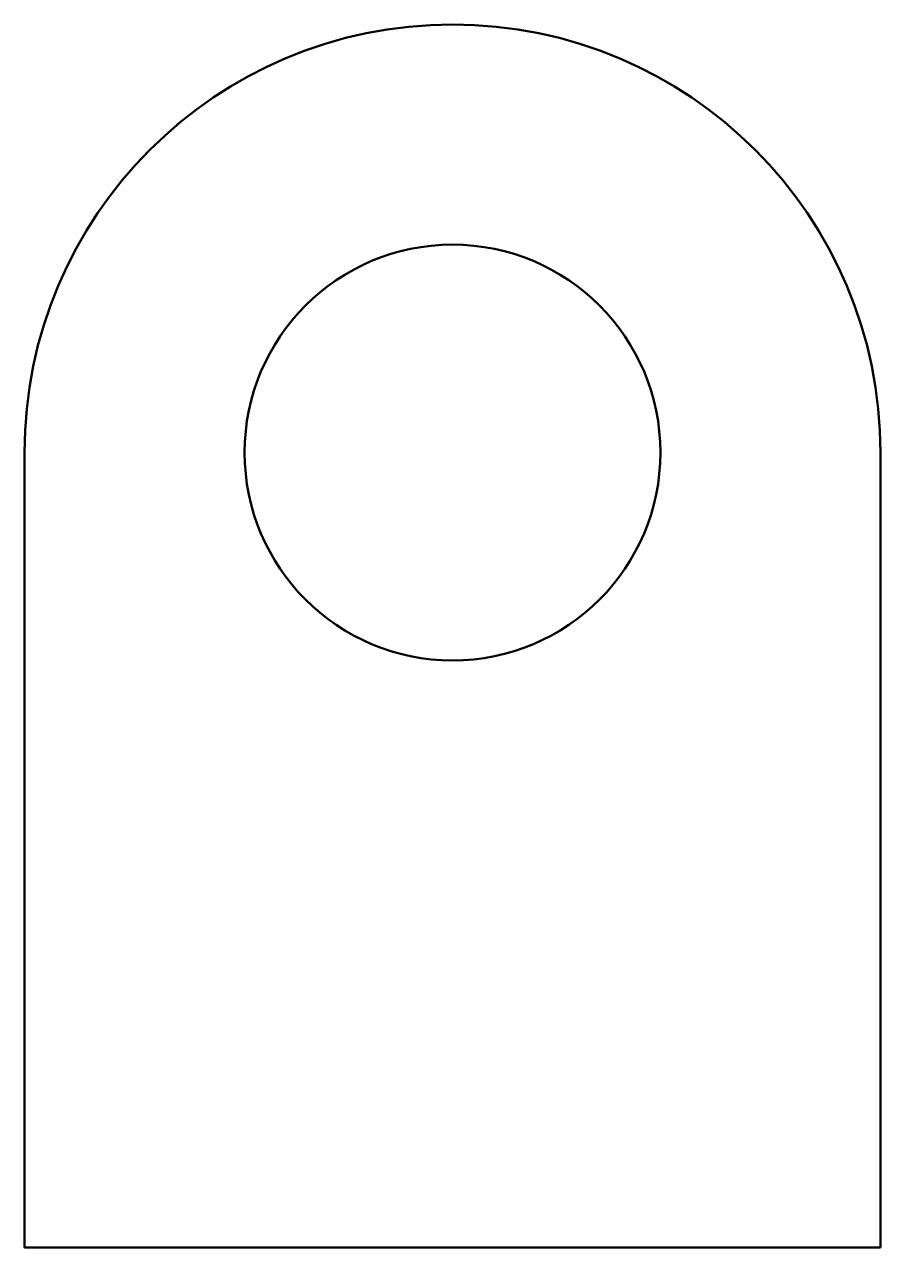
# Model space of a CAD drawing. Header units: millimetres. Extents: x 0 to 70, y 0 to 100.
import ezdxf

# ---------------------------------------------------------------- set-up
doc = ezdxf.new("R2010")
doc.units = ezdxf.units.MM
doc.layers.add('IV_INTERIOR_PROFILES', color=7, linetype='Continuous', lineweight=50)
doc.layers.add('IV_OUTER_PROFILE', color=7, linetype='Continuous', lineweight=50)

msp = doc.modelspace()

# ---------------------------------------------------------------- linework, layer by layer
at = {"layer": 'IV_INTERIOR_PROFILES'}
msp.add_circle((35, 65), 17, dxfattribs=at)
at = {"layer": 'IV_OUTER_PROFILE'}
for p, q in [((0, 0), (0, 65)), ((70, 65), (70, 0)), ((70, 0), (0, 0))]:
    msp.add_line(p, q, dxfattribs=at)
msp.add_arc((35, 65), 35, 0, 180, dxfattribs=at)

doc.saveas('drawing.dxf')
